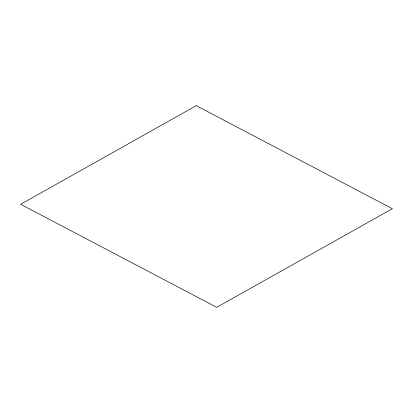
<?xml version="1.0" encoding="UTF-8"?>
<svg xmlns="http://www.w3.org/2000/svg" width="413" height="413" viewBox="0 0 413 413"><rect width="100%" height="100%" fill="white"/><g stroke="black" fill="none" stroke-linecap="round" stroke-linejoin="round"><path stroke-width="0.62" d="M196.278 105.661L20.65 204.29L216.722 307.339L392.35 208.71L196.278 105.661"/></g></svg>
